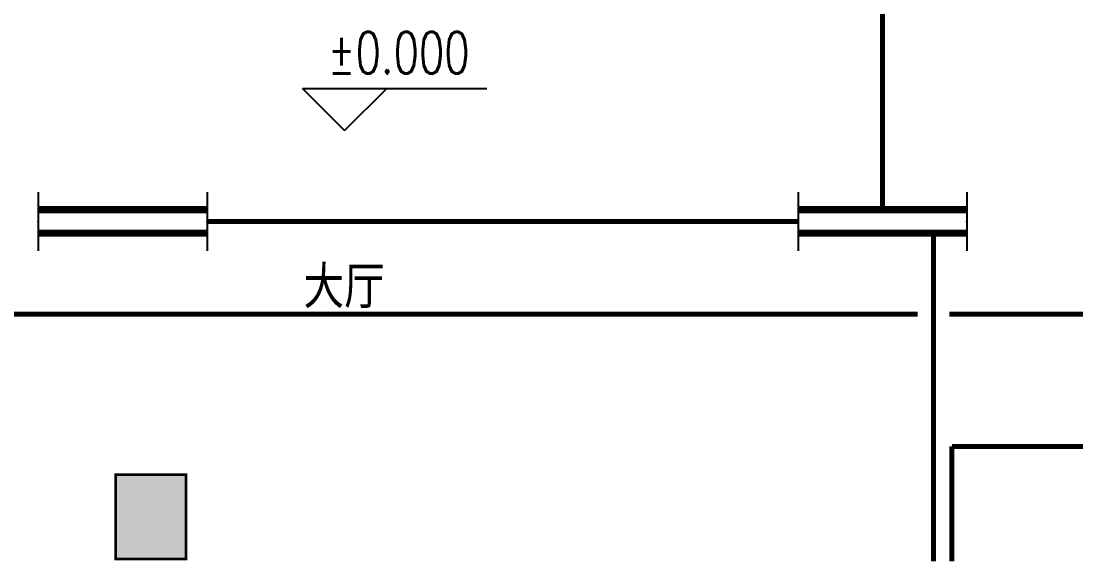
# Model space of a CAD drawing. Extents: x -6243262 to 3079315, y -2914302 to 172723.
# Drawn here: x -2038728 to -2031231, y -712937 to -709077 of the extents above; entities that cross this region are included whole.
import ezdxf

# ---------------------------------------------------------------- set-up
doc = ezdxf.new("R2010")
doc.units = 0
doc.header["$LTSCALE"] = 1000
for name, color, linetype in [('0-柱网', 2, 'Continuous'), ('DIM_ELEV', 3, 'Continuous'), ('EQUIP-照明', 3, 'Continuous'), ('PUB_TEXT', 7, 'Continuous'), ('WIRE-照明', 1, 'Continuous')]:
    doc.layers.add(name, color=color, linetype=linetype)
doc.styles.add('-宋体', font='', dxfattribs={"width": 0.8})
doc.styles.add('_TCH_DIM', font='SIMPLEX', dxfattribs={"bigfont": 'GBCBIG'})
doc.styles.get("Standard").update_dxf_attribs({"font": 'gbenor.shx', "bigfont": 'gbcbig.shx'})
doc.styles.get('-宋体').set_extended_font_data('SimSun')

# ---------------------------------------------------------------- blocks, each defined once
blk = doc.blocks.new('1#柱网')
at = {"layer": '0-柱网'}
blk.add_hatch(color=0, dxfattribs=at).paths.add_polyline_path([(501855, 85967.2), (501855, 85367.2), (502355, 85367.2), (502355, 85967.2)])
at = {"layer": '0-柱网', "color": 0, "const_width": 20}
blk.add_lwpolyline([(501855, 85967.2), (501855, 85367.2), (502355, 85367.2), (502355, 85967.2), (501855, 85967.2)], dxfattribs=at)
blk = doc.blocks.new('11')
at = {"layer": 'DIM_ELEV', "color": 8}
for p, q in [((1307072.2, -776906), (1306772.2, -776606)), ((1306772.2, -776606), (1308082, -776606)), ((1307072.2, -776906), (1307372.2, -776606))]:
    blk.add_line(p, q, dxfattribs=at)
at = {"layer": '0-柱网', "color": 8}
blk.add_blockref('1#柱网', (803590.1, -865319.4), dxfattribs=at)
at = {"layer": 'DIM_ELEV', "color": 7, "style": '_TCH_DIM', "width": 0.705882}
blk.add_text('%%P0.000', height=297.5, dxfattribs=at).set_placement((1306952, -776501))
at = {"layer": 'PUB_TEXT', "color": 8, "style": '-宋体', "width": 0.8}
blk.add_text('大厅', height=264.35, dxfattribs=at).set_placement((1306780.1, -778140.6))
blk = doc.blocks.new('$equip$00001160')
for p, q in [((-1.2, 0.417), (-1.2, -0.417)), ((1.2, 0.417), (1.2, -0.417)), ((-1.2, 0.167), (1.2, 0.167)), ((-1.2, -0.167), (1.2, -0.167))]:
    blk.add_line(p, q)
at = {"const_width": 0.1}
for points in [[(-1.2, 0.167), (1.2, 0.167)], [(-1.2, -0.167), (1.2, -0.167)]]:
    blk.add_lwpolyline(points, dxfattribs=at)
at = {"layer": 'EQUIP-照明'}
for p in [(0, 0.167), (-1.2, 0), (1.2, 0), (0, -0.167)]:
    blk.add_point(p, dxfattribs=at)
at = {"layer": 'EQUIP-照明', "flags": 9}
blk.add_attdef('A', (0, 0), '', height=0.00002, dxfattribs=at)

msp = doc.modelspace()

# ---------------------------------------------------------------- linework, layer by layer
at = {"layer": 'WIRE-照明', "linetype": 'Continuous', "const_width": 35}
for points in [[(-2032605.9, -706584.9), (-2032605.9, -710418.2)], [(-2037405.9, -710501.6), (-2033205.9, -710501.6)], [(-2032242.4, -712919.2), (-2032242.4, -710584.9)], [(-2043062.9, -711160.5), (-2032354.9, -711160.5)], [(-2032129.9, -711160.5), (-2029439.6, -711160.5)], [(-2032112.3, -712101.6), (-2030114.2, -712101.6)], [(-2032112.3, -712919.2), (-2032112.3, -712101.6)]]:
    msp.add_lwpolyline(points, dxfattribs=at)

# ---------------------------------------------------------------- block references
msp.add_blockref('11', (-3343501, 67050.6))
at = {"layer": 'EQUIP-照明', "xscale": 500, "yscale": 500, "zscale": 500}
for p in [(-2038005.9, -710501.6), (-2032605.9, -710501.6)]:
    msp.add_blockref('$equip$00001160', p, dxfattribs=at)

doc.saveas('drawing.dxf')
